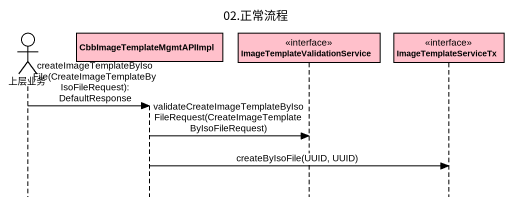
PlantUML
@startuml
title 02.正常流程
hide footbox
actor 上层业务 #FFFFFF
participant CbbImageTemplateMgmtAPIImpl #FFC0CB
participant "ImageTemplateValidationService" as ImageTemplateValidationServi <<interface>> #FFC0CB
participant ImageTemplateServiceTx <<interface>> #FFC0CB

上层业务 -> CbbImageTemplateMgmtAPIImpl : createImageTemplateByIsoFile(CreateImageTemplateByIsoFileRequest): DefaultResponse
CbbImageTemplateMgmtAPIImpl -> ImageTemplateValidationServi : validateCreateImageTemplateByIsoFileRequest(CreateImageTemplateByIsoFileRequest)
CbbImageTemplateMgmtAPIImpl -> ImageTemplateServiceTx : createByIsoFile(UUID, UUID)
@enduml
